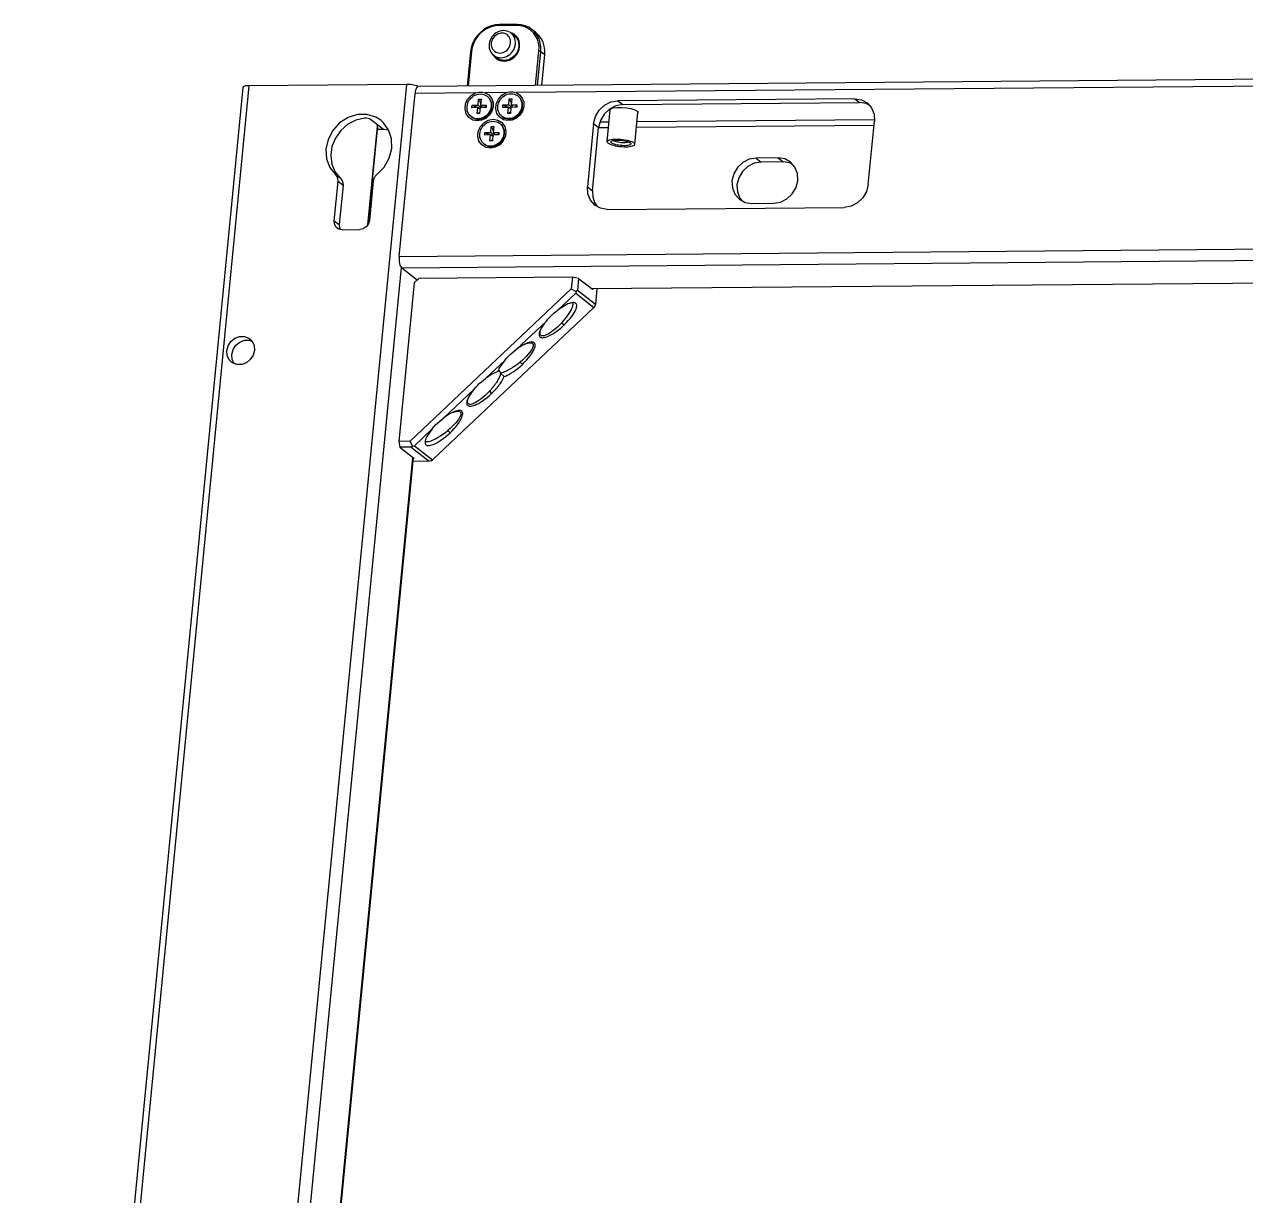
# Model space of a CAD drawing. Header units: millimetres. Extents: x -3132 to 28633, y 682 to 5849.
# Drawn here: x 11570.3 to 11777.7, y 2576.1 to 2775 of the extents above; entities that cross this region are included whole.
import ezdxf

# ---------------------------------------------------------------- set-up
doc = ezdxf.new("R2010")
doc.units = ezdxf.units.MM
doc.layers.add('02___PRT_ALL_AXES', color=7, linetype='Continuous')

msp = doc.modelspace()

# ---------------------------------------------------------------- linework, layer by layer
at = {"color": 7, "linetype": 'Continuous'}
for p, q in [((11650.994, 2774.951), (11650.887, 2774.787)), ((11653.868, 2774.812), (11650.887, 2774.787)), ((11653.975, 2774.977), (11650.994, 2774.951)), ((11653.16, 2773.467), (11652.903, 2773.547)), ((11652.979, 2773.49), (11653.509, 2773.073)), ((11653.975, 2774.977), (11653.868, 2774.812)), ((11657.166, 2773.609), (11656.491, 2774.139)), ((11653.509, 2773.073), (11653.659, 2772.942)), ((11654.143, 2772.569), (11653.882, 2772.94)), ((11646.075, 2770.3), (11645.513, 2764.502)), ((11646.214, 2770.368), (11645.645, 2764.504)), ((11646.075, 2770.3), (11646.214, 2770.368)), ((11649.913, 2769.801), (11650.172, 2769.431)), ((11650.02, 2769.711), (11650.545, 2769.298)), ((11650.172, 2769.431), (11650.504, 2769.128)), ((11650.631, 2769.234), (11650.545, 2769.298)), ((11657.122, 2764.601), (11657.691, 2770.465)), ((11657.436, 2764.603), (11657.999, 2770.401)), ((11657.999, 2770.401), (11657.691, 2770.465)), ((11657.999, 2770.401), (11658.674, 2769.871)), ((11658.163, 2764.609), (11658.674, 2769.871)), ((11947.814, 2767.061), (11637.2, 2764.432)), ((11930.115, 2765.757), (11653.801, 2763.419)), ((11607.376, 2764.284), (11570.299, 2382.131)), ((11608.407, 2764.571), (11571.33, 2382.418)), ((11598.158, 2382.645), (11635.235, 2764.798)), ((11635.235, 2764.798), (11608.407, 2764.571)), ((11633.965, 2735.592), (11636.651, 2763.274)), ((11636.959, 2764.538), (11636.454, 2764.678)), ((11636.691, 2763.565), (11636.651, 2763.274)), ((11646.925, 2763.361), (11636.651, 2763.274)), ((11636.751, 2763.828), (11636.691, 2763.565)), ((11637.173, 2764.428), (11636.959, 2764.538)), ((11652.142, 2763.405), (11648.585, 2763.375)), ((11648.585, 2763.375), (11649.2, 2763.002)), ((11653.801, 2763.419), (11654.416, 2763.046)), ((11654.106, 2762.835), (11654.219, 2762.747)), ((11646.318, 2760.835), (11646.36, 2761.266)), ((11647.301, 2760.844), (11646.318, 2760.835)), ((11646.36, 2761.266), (11647.343, 2761.274)), ((11647.203, 2759.829), (11647.301, 2760.844)), ((11647.343, 2761.274), (11647.442, 2762.289)), ((11647.343, 2761.274), (11647.457, 2761.178)), ((11647.442, 2762.289), (11647.859, 2762.293)), ((11647.457, 2761.178), (11647.56, 2761.09)), ((11647.56, 2761.09), (11647.648, 2761.015)), ((11647.719, 2760.847), (11647.62, 2759.832)), ((11647.648, 2761.015), (11647.717, 2760.955)), ((11647.717, 2760.955), (11647.772, 2760.906)), ((11648.703, 2760.856), (11647.719, 2760.847)), ((11647.859, 2762.293), (11647.761, 2761.278)), ((11647.761, 2761.278), (11648.744, 2761.286)), ((11648.744, 2761.286), (11648.703, 2760.856)), ((11648.89, 2762.791), (11649.002, 2762.703)), ((11651.534, 2760.88), (11651.576, 2761.31)), ((11652.518, 2760.888), (11651.534, 2760.88)), ((11651.576, 2761.31), (11652.56, 2761.318)), ((11652.42, 2759.873), (11652.518, 2760.888)), ((11652.56, 2761.318), (11652.658, 2762.333)), ((11652.56, 2761.318), (11652.673, 2761.222)), ((11652.658, 2762.333), (11653.076, 2762.337)), ((11652.673, 2761.222), (11652.777, 2761.134)), ((11652.777, 2761.134), (11652.864, 2761.059)), ((11652.935, 2760.891), (11652.837, 2759.876)), ((11652.864, 2761.059), (11652.933, 2760.999)), ((11652.933, 2760.999), (11652.989, 2760.95)), ((11653.919, 2760.9), (11652.935, 2760.891)), ((11653.076, 2762.337), (11652.977, 2761.322)), ((11652.977, 2761.322), (11653.961, 2761.33)), ((11653.961, 2761.33), (11653.919, 2760.9)), ((11711.323, 2762.369), (11671.081, 2762.028)), ((11671.081, 2762.028), (11671.924, 2761.366)), ((11671.924, 2761.366), (11712.167, 2761.707)), ((11711.323, 2762.369), (11712.167, 2761.707)), ((11713.3, 2761.528), (11712.167, 2761.707)), ((11713.773, 2761.273), (11713.3, 2761.528)), ((11631.271, 2757.141), (11629.092, 2758.852)), ((11646.477, 2758.747), (11645.808, 2759.17)), ((11646.173, 2759.33), (11646.285, 2759.242)), ((11647.62, 2759.832), (11647.203, 2759.829)), ((11649.926, 2758.882), (11650.727, 2758.741)), ((11650.727, 2758.741), (11651.403, 2758.319)), ((11651.694, 2758.791), (11651.024, 2759.214)), ((11651.389, 2759.374), (11651.502, 2759.286)), ((11652.837, 2759.876), (11652.42, 2759.873)), ((11674.353, 2758.474), (11714.674, 2758.815)), ((11674.542, 2760.008), (11674.496, 2759.946)), ((11628.627, 2740.971), (11630.246, 2757.653)), ((11628.713, 2741.086), (11630.267, 2757.109)), ((11631.411, 2757.119), (11630.267, 2757.109)), ((11632.171, 2756.999), (11631.271, 2757.141)), ((11648.474, 2756.196), (11648.516, 2756.627)), ((11648.516, 2756.627), (11649.499, 2756.635)), ((11649.499, 2756.635), (11649.598, 2757.65)), ((11649.499, 2756.635), (11649.613, 2756.539)), ((11649.598, 2757.65), (11650.015, 2757.654)), ((11650.015, 2757.654), (11649.917, 2756.639)), ((11649.917, 2756.639), (11650.9, 2756.647)), ((11650.9, 2756.647), (11650.859, 2756.216)), ((11651.046, 2758.152), (11651.158, 2758.064)), ((11666.981, 2758.152), (11665.937, 2747.387)), ((11666.78, 2746.725), (11667.825, 2757.49)), ((11666.981, 2758.152), (11667.825, 2757.49)), ((11669.51, 2757.441), (11667.825, 2757.427)), ((11668.058, 2758.42), (11669.607, 2758.434)), ((11714.605, 2757.823), (11674.256, 2757.481)), ((11713.632, 2747.791), (11714.677, 2758.556)), ((11648.647, 2754.102), (11647.971, 2754.524)), ((11648.329, 2754.691), (11648.441, 2754.603)), ((11649.458, 2756.204), (11648.474, 2756.196)), ((11649.359, 2755.189), (11649.458, 2756.204)), ((11649.776, 2755.193), (11649.359, 2755.189)), ((11649.613, 2756.539), (11649.716, 2756.451)), ((11649.716, 2756.451), (11649.804, 2756.375)), ((11649.875, 2756.208), (11649.776, 2755.193)), ((11649.804, 2756.375), (11649.873, 2756.315)), ((11649.873, 2756.315), (11649.928, 2756.267)), ((11650.859, 2756.216), (11649.875, 2756.208)), ((11670.438, 2755.232), (11670.393, 2755.278)), ((11673.233, 2754.871), (11673.291, 2754.817)), ((11649.448, 2753.961), (11648.647, 2754.102)), ((11698.307, 2752.307), (11694.581, 2752.275)), ((11694.581, 2752.275), (11695.424, 2751.613)), ((11699.15, 2751.645), (11695.424, 2751.613)), ((11698.307, 2752.307), (11699.15, 2751.645)), ((11700.284, 2751.466), (11699.15, 2751.645)), ((11700.756, 2751.212), (11700.284, 2751.466)), ((11622.936, 2741.645), (11623.58, 2748.285)), ((11623.991, 2748.81), (11623.147, 2749.472)), ((11624.424, 2747.622), (11623.58, 2748.285)), ((11629.542, 2748.335), (11628.898, 2741.696)), ((11624.424, 2747.622), (11623.78, 2740.983)), ((11666.004, 2746.201), (11665.937, 2747.387)), ((11665.937, 2747.387), (11666.78, 2746.725)), ((11691.817, 2745.483), (11692.229, 2745.02)), ((11693.835, 2744.586), (11697.561, 2744.618)), ((11669.29, 2743.574), (11709.533, 2743.915)), ((11622.936, 2741.645), (11623.78, 2740.983)), ((11624.278, 2740.12), (11627.258, 2740.145)), ((11633.965, 2735.592), (11944.58, 2738.221)), ((11944.949, 2736.242), (11634.378, 2733.613)), ((11634.311, 2733.686), (11603.2, 2413.026)), ((11636.991, 2731.562), (11634.378, 2733.613)), ((11636.479, 2731.078), (11637.298, 2731.853)), ((11663.382, 2732.074), (11637.298, 2731.853)), ((11663.382, 2732.074), (11663.189, 2730.085)), ((11664.408, 2731.859), (11663.382, 2732.074)), ((11664.408, 2731.859), (11664.215, 2729.871)), ((11664.408, 2731.859), (11666.77, 2730.005)), ((11666.629, 2730.116), (11919.829, 2732.259)), ((11919.83, 2732.227), (11666.669, 2730.084)), ((11636.479, 2731.078), (11633.867, 2704.166)), ((11663.189, 2730.085), (11635.795, 2704.182)), ((11663.189, 2730.085), (11664.038, 2729.631)), ((11664.038, 2729.631), (11663.944, 2729.325)), ((11664.038, 2729.631), (11664.215, 2729.871)), ((11664.215, 2729.871), (11667.28, 2727.465)), ((11666.77, 2730.005), (11666.811, 2729.99)), ((11667.535, 2730.091), (11667.28, 2727.465)), ((11663.944, 2729.325), (11660.916, 2726.462)), ((11663.944, 2729.325), (11667.009, 2726.92)), ((11639.615, 2701.016), (11667.009, 2726.92)), ((11667.186, 2727.16), (11667.009, 2726.92)), ((11667.28, 2727.465), (11667.186, 2727.16)), ((11658.948, 2724.602), (11653.843, 2719.774)), ((11658.071, 2723.308), (11658.199, 2723.577)), ((11658.199, 2723.577), (11658.236, 2723.645)), ((11661.579, 2724.323), (11661.957, 2723.943)), ((11655.162, 2720.627), (11655.302, 2720.689)), ((11605.466, 2717.633), (11605.074, 2718.042)), ((11605.58, 2718.105), (11605.519, 2718.932)), ((11605.904, 2717.409), (11605.58, 2718.105)), ((11651.875, 2717.913), (11648.619, 2714.834)), ((11654.506, 2717.635), (11654.884, 2717.255)), ((11651.76, 2715.186), (11651.184, 2715.776)), ((11649.625, 2713.078), (11649.561, 2713.004)), ((11646.651, 2712.973), (11641.546, 2708.146)), ((11645.774, 2711.68), (11645.901, 2711.948)), ((11645.901, 2711.948), (11645.938, 2712.017)), ((11649.303, 2712.718), (11649.281, 2712.694)), ((11649.281, 2712.694), (11649.659, 2712.314)), ((11649.358, 2712.777), (11649.303, 2712.718)), ((11649.412, 2712.837), (11649.358, 2712.777)), ((11649.455, 2712.884), (11649.412, 2712.837)), ((11649.505, 2712.94), (11649.455, 2712.884)), ((11649.561, 2713.004), (11649.505, 2712.94)), ((11649.659, 2712.314), (11649.694, 2712.347)), ((11649.694, 2712.347), (11649.737, 2712.388)), ((11649.737, 2712.388), (11649.786, 2712.436)), ((11649.786, 2712.436), (11649.831, 2712.48)), ((11649.831, 2712.48), (11649.888, 2712.536)), ((11649.888, 2712.536), (11649.934, 2712.582)), ((11649.934, 2712.582), (11649.988, 2712.637)), ((11649.988, 2712.637), (11650.048, 2712.698)), ((11650.048, 2712.698), (11650.115, 2712.767)), ((11650.115, 2712.767), (11650.192, 2712.849)), ((11642.864, 2708.999), (11643.004, 2709.061)), ((11639.578, 2706.285), (11636.55, 2703.422)), ((11642.209, 2706.006), (11642.586, 2705.626)), ((11635.795, 2704.182), (11633.867, 2704.166)), ((11633.867, 2704.166), (11634.074, 2703.176)), ((11636.001, 2703.192), (11634.074, 2703.176)), ((11634.074, 2703.176), (11636.436, 2701.322)), ((11636.234, 2703.339), (11635.795, 2704.182)), ((11636.001, 2703.192), (11636.234, 2703.339)), ((11636.001, 2703.192), (11639.066, 2700.786)), ((11636.234, 2703.339), (11636.55, 2703.422)), ((11636.55, 2703.422), (11639.615, 2701.016)), ((11610.857, 2439.238), (11636.295, 2701.432)), ((11636.35, 2701.389), (11610.915, 2439.232)), ((11639.066, 2700.786), (11636.289, 2700.763)), ((11639.381, 2700.869), (11639.066, 2700.786)), ((11639.381, 2700.869), (11639.615, 2701.016))]:
    msp.add_line(p, q, dxfattribs=at)
for points in [[(11650.994, 2774.951), (11650.289, 2774.889), (11649.591, 2774.714), (11648.915, 2774.431), (11648.28, 2774.048), (11647.701, 2773.573), (11647.192, 2773.019), (11646.766, 2772.399), (11646.432, 2771.727), (11646.2, 2771.022), (11646.075, 2770.3)], [(11650.887, 2774.787), (11650.218, 2774.727), (11649.554, 2774.561), (11648.913, 2774.293), (11648.309, 2773.929), (11647.759, 2773.478), (11647.276, 2772.951), (11646.87, 2772.362), (11646.554, 2771.724), (11646.333, 2771.054), (11646.214, 2770.368)], [(11652.947, 2773.515), (11652.862, 2773.578), (11652.597, 2773.733), (11652.31, 2773.846), (11652.005, 2773.913), (11651.689, 2773.934), (11651.368, 2773.908), (11651.05, 2773.835), (11650.74, 2773.717), (11650.445, 2773.557), (11650.17, 2773.358), (11649.922, 2773.123), (11649.705, 2772.858), (11649.524, 2772.568), (11649.383, 2772.259), (11649.284, 2771.937), (11649.229, 2771.608)], [(11652.88, 2771.817), (11652.885, 2772.081), (11652.85, 2772.339), (11652.775, 2772.584), (11652.664, 2772.808), (11652.515, 2773.01), (11652.335, 2773.182), (11652.128, 2773.319), (11651.899, 2773.418), (11651.654, 2773.477), (11651.4, 2773.495), (11651.142, 2773.472), (11650.887, 2773.407), (11650.64, 2773.304), (11650.408, 2773.163), (11650.196, 2772.989), (11650.009, 2772.786), (11649.854, 2772.56), (11649.732, 2772.315), (11649.647, 2772.056), (11649.6, 2771.79)], [(11653.701, 2771.646), (11653.71, 2771.974), (11653.673, 2772.295), (11653.592, 2772.602), (11653.467, 2772.89), (11653.301, 2773.152), (11653.098, 2773.383), (11652.947, 2773.515)], [(11653.583, 2773.168), (11653.494, 2773.234), (11653.217, 2773.397), (11652.979, 2773.49)], [(11653.882, 2772.94), (11653.551, 2773.243), (11653.16, 2773.467)], [(11657.691, 2770.465), (11657.705, 2771.15), (11657.615, 2771.818), (11657.421, 2772.451), (11657.13, 2773.034), (11656.748, 2773.554), (11656.284, 2773.996), (11655.751, 2774.351), (11655.16, 2774.609), (11654.528, 2774.764), (11653.868, 2774.812)], [(11656.491, 2774.139), (11655.956, 2774.491), (11655.335, 2774.762), (11654.669, 2774.926), (11653.975, 2774.977)], [(11657.999, 2770.401), (11658.014, 2771.122), (11657.918, 2771.825), (11657.715, 2772.491), (11657.408, 2773.105), (11657.006, 2773.652), (11656.491, 2774.139)], [(11658.674, 2769.871), (11658.689, 2770.592), (11658.593, 2771.295), (11658.39, 2771.961), (11658.083, 2772.576), (11657.681, 2773.122), (11657.166, 2773.609)], [(11649.229, 2771.608), (11649.22, 2771.28), (11649.257, 2770.959), (11649.338, 2770.652), (11649.463, 2770.364), (11649.629, 2770.102), (11649.832, 2769.871), (11649.983, 2769.739)], [(11649.6, 2771.79), (11649.595, 2771.526), (11649.63, 2771.268), (11649.705, 2771.024), (11649.816, 2770.799), (11649.965, 2770.597), (11650.145, 2770.426), (11650.352, 2770.288), (11650.581, 2770.189), (11650.826, 2770.13), (11651.08, 2770.112), (11651.338, 2770.136), (11651.593, 2770.2), (11651.84, 2770.304), (11652.072, 2770.444), (11652.284, 2770.618), (11652.471, 2770.821), (11652.626, 2771.047), (11652.748, 2771.292), (11652.833, 2771.551), (11652.88, 2771.817)], [(11649.983, 2769.739), (11650.068, 2769.676), (11650.333, 2769.521), (11650.62, 2769.408), (11650.925, 2769.341), (11651.241, 2769.32), (11651.562, 2769.346), (11651.88, 2769.419), (11652.19, 2769.537), (11652.485, 2769.697), (11652.76, 2769.896), (11653.008, 2770.131), (11653.225, 2770.396), (11653.406, 2770.686), (11653.547, 2770.995), (11653.646, 2771.317), (11653.701, 2771.646)], [(11650.471, 2769.203), (11650.56, 2769.137), (11650.838, 2768.974), (11651.14, 2768.856), (11651.46, 2768.785), (11651.792, 2768.763), (11652.128, 2768.791), (11652.463, 2768.867), (11652.788, 2768.99), (11653.097, 2769.158), (11653.385, 2769.367), (11653.646, 2769.613), (11653.874, 2769.891), (11654.064, 2770.195), (11654.213, 2770.52), (11654.317, 2770.86), (11654.375, 2771.205)], [(11654.263, 2771.204), (11654.208, 2770.876), (11654.109, 2770.553), (11653.968, 2770.244), (11653.787, 2769.955), (11653.57, 2769.689), (11653.322, 2769.455), (11653.048, 2769.255), (11652.753, 2769.095), (11652.443, 2768.978), (11652.125, 2768.905), (11651.804, 2768.879), (11651.488, 2768.9), (11651.183, 2768.967), (11650.896, 2769.079), (11650.631, 2769.234)], [(11651.789, 2768.725), (11652.258, 2768.776), (11652.719, 2768.92), (11653.154, 2769.151), (11653.545, 2769.46), (11653.878, 2769.835), (11654.139, 2770.263), (11654.32, 2770.725), (11654.412, 2771.206), (11654.413, 2771.685), (11654.322, 2772.146), (11654.143, 2772.569)], [(11654.375, 2771.205), (11654.384, 2771.55), (11654.346, 2771.888), (11654.26, 2772.21), (11654.129, 2772.511), (11653.955, 2772.787), (11653.742, 2773.029), (11653.583, 2773.168)], [(11653.659, 2772.942), (11653.862, 2772.712), (11654.028, 2772.451), (11654.153, 2772.164), (11654.235, 2771.855), (11654.272, 2771.533), (11654.263, 2771.204)], [(11649.996, 2769.748), (11650.099, 2769.584), (11650.312, 2769.342), (11650.471, 2769.203)], [(11650.504, 2769.128), (11650.894, 2768.905), (11651.328, 2768.768), (11651.789, 2768.725)], [(11608.407, 2764.571), (11607.878, 2764.533), (11607.517, 2764.433), (11607.376, 2764.284)], [(11636.454, 2764.678), (11635.849, 2764.769), (11635.235, 2764.798)], [(11637.2, 2764.432), (11637.136, 2764.422), (11637.025, 2764.356), (11636.921, 2764.232), (11636.828, 2764.054), (11636.751, 2763.828)], [(11645.223, 2761.466), (11645.581, 2762.268), (11646.172, 2762.925), (11646.925, 2763.361)], [(11645.482, 2761.043), (11645.532, 2761.345), (11645.623, 2761.64), (11645.752, 2761.924), (11645.918, 2762.189), (11646.116, 2762.432), (11646.344, 2762.647), (11646.595, 2762.83), (11646.866, 2762.977), (11647.15, 2763.085), (11647.442, 2763.151), (11647.736, 2763.175), (11648.025, 2763.156), (11648.305, 2763.095), (11648.568, 2762.992), (11648.811, 2762.85), (11648.89, 2762.791)], [(11646.925, 2763.361), (11647.476, 2763.493), (11648.063, 2763.498), (11648.585, 2763.375)], [(11649.2, 2763.002), (11649.65, 2762.439), (11649.892, 2761.742), (11649.904, 2760.978)], [(11650.44, 2761.51), (11650.798, 2762.312), (11651.389, 2762.97), (11652.142, 2763.405)], [(11650.698, 2761.088), (11650.748, 2761.389), (11650.839, 2761.684), (11650.969, 2761.968), (11651.134, 2762.233), (11651.333, 2762.476), (11651.561, 2762.692), (11651.812, 2762.874), (11652.082, 2763.021), (11652.366, 2763.129), (11652.658, 2763.195), (11652.952, 2763.219), (11653.242, 2763.2), (11653.522, 2763.139), (11653.785, 2763.036), (11654.027, 2762.894), (11654.106, 2762.835)], [(11652.142, 2763.405), (11652.692, 2763.537), (11653.28, 2763.542), (11653.801, 2763.419)], [(11654.106, 2762.835), (11654.244, 2762.715), (11654.43, 2762.504), (11654.582, 2762.265), (11654.696, 2762.002), (11654.772, 2761.719), (11654.805, 2761.424), (11654.797, 2761.122)], [(11654.416, 2763.046), (11654.866, 2762.483), (11655.109, 2761.786), (11655.12, 2761.023)], [(11645.808, 2759.17), (11645.344, 2759.819), (11645.141, 2760.616), (11645.223, 2761.466)], [(11646.172, 2759.33), (11646.035, 2759.45), (11645.849, 2759.661), (11645.697, 2759.901), (11645.582, 2760.164), (11645.507, 2760.447), (11645.473, 2760.742), (11645.482, 2761.043)], [(11646.285, 2759.242), (11646.363, 2759.184), (11646.606, 2759.042), (11646.869, 2758.939), (11647.149, 2758.877), (11647.438, 2758.858), (11647.732, 2758.882), (11648.024, 2758.948), (11648.308, 2759.056), (11648.579, 2759.203), (11648.831, 2759.386), (11649.058, 2759.601), (11649.257, 2759.844), (11649.422, 2760.11), (11649.552, 2760.393), (11649.643, 2760.689), (11649.693, 2760.99)], [(11646.36, 2761.266), (11646.473, 2761.216), (11646.585, 2761.168), (11646.695, 2761.121), (11646.803, 2761.077), (11646.909, 2761.034), (11647.013, 2760.993), (11647.116, 2760.954), (11647.218, 2760.917), (11647.32, 2760.881), (11647.419, 2760.848), (11647.513, 2760.818), (11647.6, 2760.791), (11647.679, 2760.769), (11647.71, 2760.761)], [(11649.58, 2761.078), (11649.53, 2760.777), (11649.439, 2760.481), (11649.31, 2760.198), (11649.144, 2759.932), (11648.946, 2759.689), (11648.718, 2759.474), (11648.467, 2759.291), (11648.196, 2759.145), (11647.912, 2759.037), (11647.62, 2758.97), (11647.326, 2758.946), (11647.037, 2758.965), (11646.757, 2759.027), (11646.494, 2759.13)], [(11647.301, 2760.844), (11647.362, 2760.818), (11647.419, 2760.793), (11647.475, 2760.771), (11647.527, 2760.751), (11647.576, 2760.734), (11647.619, 2760.719), (11647.657, 2760.707), (11647.692, 2760.697), (11647.704, 2760.694)], [(11647.442, 2762.289), (11647.496, 2762.183), (11647.548, 2762.078), (11647.598, 2761.975), (11647.645, 2761.873), (11647.689, 2761.772), (11647.731, 2761.672), (11647.771, 2761.574), (11647.786, 2761.535)], [(11647.761, 2761.278), (11647.796, 2761.229), (11647.83, 2761.181), (11647.86, 2761.136), (11647.888, 2761.093), (11647.913, 2761.053), (11647.934, 2761.017), (11647.952, 2760.985), (11647.966, 2760.957), (11647.979, 2760.931), (11647.989, 2760.908), (11647.998, 2760.886), (11648.005, 2760.867), (11648.01, 2760.85)], [(11647.772, 2760.906), (11647.817, 2760.866), (11647.837, 2760.848)], [(11647.953, 2760.982), (11647.96, 2760.948), (11647.973, 2760.88), (11647.977, 2760.849)], [(11648.744, 2761.286), (11648.727, 2761.235), (11648.707, 2761.185), (11648.684, 2761.138), (11648.658, 2761.092), (11648.629, 2761.048), (11648.596, 2761.007), (11648.559, 2760.966), (11648.519, 2760.928), (11648.473, 2760.891), (11648.424, 2760.856), (11648.419, 2760.853)], [(11649.904, 2760.978), (11649.684, 2760.223), (11649.253, 2759.55), (11648.654, 2759.024)], [(11648.89, 2762.791), (11649.027, 2762.671), (11649.213, 2762.46), (11649.365, 2762.22), (11649.48, 2761.957), (11649.555, 2761.675), (11649.589, 2761.38), (11649.58, 2761.078)], [(11649.693, 2760.99), (11649.701, 2761.291), (11649.668, 2761.585), (11649.593, 2761.867), (11649.478, 2762.13), (11649.327, 2762.37), (11649.141, 2762.582), (11649.002, 2762.703)], [(11651.024, 2759.214), (11650.56, 2759.863), (11650.358, 2760.66), (11650.44, 2761.51)], [(11651.389, 2759.374), (11651.252, 2759.494), (11651.066, 2759.706), (11650.914, 2759.945), (11650.799, 2760.208), (11650.724, 2760.491), (11650.69, 2760.786), (11650.698, 2761.088)], [(11651.502, 2759.286), (11651.58, 2759.228), (11651.822, 2759.086), (11652.086, 2758.983), (11652.365, 2758.921), (11652.655, 2758.902), (11652.949, 2758.926), (11653.241, 2758.993), (11653.525, 2759.1), (11653.796, 2759.247), (11654.047, 2759.43), (11654.275, 2759.645), (11654.473, 2759.888), (11654.639, 2760.154), (11654.769, 2760.438), (11654.859, 2760.733), (11654.91, 2761.034)], [(11651.576, 2761.31), (11651.69, 2761.26), (11651.802, 2761.212), (11651.912, 2761.165), (11652.02, 2761.121), (11652.126, 2761.078), (11652.23, 2761.037), (11652.333, 2760.998), (11652.434, 2760.961), (11652.536, 2760.925), (11652.636, 2760.892), (11652.73, 2760.862), (11652.816, 2760.836), (11652.895, 2760.813), (11652.927, 2760.805)], [(11654.797, 2761.122), (11654.747, 2760.821), (11654.656, 2760.525), (11654.526, 2760.242), (11654.361, 2759.976), (11654.162, 2759.733), (11653.935, 2759.518), (11653.683, 2759.336), (11653.413, 2759.189), (11653.129, 2759.081), (11652.837, 2759.014), (11652.543, 2758.99), (11652.253, 2759.009), (11651.974, 2759.071), (11651.71, 2759.174)], [(11652.518, 2760.888), (11652.578, 2760.862), (11652.636, 2760.838), (11652.691, 2760.815), (11652.744, 2760.795), (11652.792, 2760.778), (11652.836, 2760.763), (11652.874, 2760.751), (11652.908, 2760.741), (11652.921, 2760.738)], [(11652.658, 2762.333), (11652.713, 2762.227), (11652.765, 2762.122), (11652.814, 2762.019), (11652.861, 2761.917), (11652.906, 2761.816), (11652.948, 2761.716), (11652.988, 2761.618), (11653.002, 2761.579)], [(11652.977, 2761.322), (11653.013, 2761.273), (11653.046, 2761.225), (11653.077, 2761.18), (11653.105, 2761.137), (11653.13, 2761.097), (11653.151, 2761.061), (11653.168, 2761.029), (11653.183, 2761.001), (11653.195, 2760.975), (11653.206, 2760.952), (11653.214, 2760.931), (11653.221, 2760.911), (11653.227, 2760.894)], [(11652.989, 2760.95), (11653.034, 2760.91), (11653.053, 2760.892)], [(11653.17, 2761.026), (11653.177, 2760.992), (11653.189, 2760.924), (11653.194, 2760.894)], [(11653.961, 2761.33), (11653.944, 2761.279), (11653.924, 2761.23), (11653.901, 2761.182), (11653.875, 2761.136), (11653.845, 2761.093), (11653.812, 2761.051), (11653.776, 2761.011), (11653.735, 2760.972), (11653.69, 2760.935), (11653.64, 2760.9), (11653.635, 2760.897)], [(11655.12, 2761.023), (11654.9, 2760.267), (11654.47, 2759.594), (11653.871, 2759.068)], [(11654.91, 2761.034), (11654.918, 2761.335), (11654.884, 2761.629), (11654.81, 2761.911), (11654.695, 2762.174), (11654.543, 2762.414), (11654.357, 2762.626), (11654.219, 2762.747)], [(11666.981, 2758.152), (11667.279, 2759.342), (11667.912, 2760.418), (11668.819, 2761.276), (11669.911, 2761.83), (11671.081, 2762.028)], [(11671.924, 2761.366), (11670.754, 2761.168), (11669.663, 2760.613), (11668.756, 2759.756), (11668.123, 2758.68), (11667.825, 2757.49)], [(11669.764, 2760.472), (11669.898, 2760.651), (11670.305, 2760.804), (11670.934, 2760.889), (11671.71, 2760.895), (11672.54, 2760.823), (11673.323, 2760.68), (11673.965, 2760.484), (11674.389, 2760.259)], [(11711.323, 2762.369), (11712.457, 2762.191), (11713.42, 2761.671)], [(11713.42, 2761.671), (11714.184, 2760.81), (11714.609, 2759.742), (11714.677, 2758.556)], [(11628.471, 2759.687), (11626.858, 2759.673), (11625.266, 2759.185), (11623.829, 2758.263), (11622.664, 2756.984), (11621.87, 2755.455), (11621.511, 2753.803), (11621.618, 2752.166), (11622.182, 2750.678), (11623.147, 2749.472)], [(11628.065, 2759.056), (11626.593, 2758.723), (11625.216, 2758.014), (11624.03, 2756.979), (11623.116, 2755.689), (11622.539, 2754.234), (11622.337, 2752.715), (11622.526, 2751.237), (11623.092, 2749.903), (11623.991, 2748.81)], [(11629.092, 2758.852), (11628.929, 2758.938), (11628.677, 2759.013), (11628.372, 2759.058), (11628.065, 2759.056)], [(11630.815, 2758.694), (11629.97, 2759.225), (11628.471, 2759.687)], [(11630.207, 2749.532), (11631.408, 2750.757), (11632.262, 2752.256), (11632.687, 2753.898), (11632.649, 2755.547), (11632.15, 2757.065), (11631.232, 2758.326), (11630.815, 2758.694)], [(11646.494, 2759.13), (11646.251, 2759.272), (11646.172, 2759.33)], [(11648.654, 2759.024), (11647.945, 2758.697), (11647.195, 2758.601), (11646.477, 2758.747)], [(11647.203, 2759.829), (11647.271, 2759.857), (11647.336, 2759.889), (11647.399, 2759.922), (11647.459, 2759.959), (11647.517, 2759.998), (11647.573, 2760.039), (11647.626, 2760.084), (11647.647, 2760.103)], [(11647.38, 2756.829), (11647.741, 2757.634), (11648.337, 2758.294), (11649.096, 2758.727), (11649.926, 2758.882)], [(11651.71, 2759.174), (11651.468, 2759.316), (11651.389, 2759.374)], [(11653.871, 2759.068), (11653.162, 2758.741), (11652.412, 2758.646), (11651.694, 2758.791)], [(11652.42, 2759.873), (11652.487, 2759.902), (11652.552, 2759.933), (11652.615, 2759.966), (11652.676, 2760.003), (11652.734, 2760.042), (11652.79, 2760.084), (11652.843, 2760.128), (11652.863, 2760.147)], [(11669.797, 2760.399), (11669.764, 2760.449), (11669.764, 2760.472)], [(11674.389, 2760.259), (11674.542, 2760.031), (11674.542, 2760.008)], [(11630.061, 2758.099), (11630.163, 2757.956), (11630.238, 2757.718), (11630.274, 2757.421), (11630.267, 2757.109)], [(11647.971, 2754.524), (11647.502, 2755.174), (11647.297, 2755.974), (11647.38, 2756.829)], [(11647.638, 2756.404), (11647.688, 2756.705), (11647.779, 2757.001), (11647.908, 2757.285), (11648.074, 2757.55), (11648.273, 2757.793), (11648.5, 2758.008), (11648.751, 2758.191), (11649.022, 2758.337), (11649.306, 2758.445), (11649.598, 2758.512), (11649.892, 2758.536), (11650.182, 2758.517), (11650.461, 2758.455), (11650.725, 2758.352), (11650.967, 2758.21), (11651.046, 2758.152)], [(11648.516, 2756.627), (11648.63, 2756.577), (11648.741, 2756.528), (11648.851, 2756.482), (11648.959, 2756.437), (11649.065, 2756.395), (11649.169, 2756.354), (11649.272, 2756.315), (11649.374, 2756.278), (11649.476, 2756.242), (11649.575, 2756.208), (11649.669, 2756.178), (11649.756, 2756.152), (11649.835, 2756.13), (11649.866, 2756.121)], [(11649.598, 2757.65), (11649.652, 2757.544), (11649.704, 2757.439), (11649.754, 2757.335), (11649.801, 2757.233), (11649.845, 2757.133), (11649.887, 2757.033), (11649.927, 2756.934), (11649.942, 2756.896)], [(11649.917, 2756.639), (11649.953, 2756.589), (11649.986, 2756.542), (11650.016, 2756.497), (11650.044, 2756.454), (11650.069, 2756.414), (11650.09, 2756.378), (11650.108, 2756.346), (11650.122, 2756.317), (11650.135, 2756.292), (11650.145, 2756.268), (11650.154, 2756.247), (11650.161, 2756.228), (11650.166, 2756.21)], [(11650.9, 2756.647), (11650.883, 2756.596), (11650.863, 2756.546), (11650.84, 2756.499), (11650.814, 2756.453), (11650.785, 2756.409), (11650.752, 2756.367), (11650.715, 2756.327), (11650.675, 2756.289), (11650.629, 2756.252), (11650.58, 2756.217), (11650.575, 2756.214)], [(11651.046, 2758.152), (11651.183, 2758.032), (11651.369, 2757.821), (11651.521, 2757.581), (11651.636, 2757.318), (11651.711, 2757.036), (11651.745, 2756.74), (11651.737, 2756.439)], [(11651.849, 2756.351), (11651.857, 2756.651), (11651.824, 2756.946), (11651.749, 2757.227), (11651.635, 2757.491), (11651.483, 2757.731), (11651.297, 2757.943), (11651.158, 2758.064)], [(11651.403, 2758.319), (11651.872, 2757.669), (11652.077, 2756.869), (11651.994, 2756.014)], [(11648.329, 2754.691), (11648.191, 2754.811), (11648.005, 2755.022), (11647.853, 2755.262), (11647.739, 2755.525), (11647.663, 2755.807), (11647.629, 2756.103), (11647.638, 2756.404)], [(11648.65, 2754.491), (11648.407, 2754.633), (11648.329, 2754.691)], [(11648.441, 2754.603), (11648.519, 2754.545), (11648.762, 2754.403), (11649.025, 2754.299), (11649.305, 2754.238), (11649.594, 2754.219), (11649.888, 2754.243), (11650.18, 2754.309), (11650.464, 2754.417), (11650.735, 2754.564), (11650.987, 2754.747), (11651.214, 2754.962), (11651.413, 2755.205), (11651.579, 2755.471), (11651.708, 2755.754), (11651.799, 2756.049), (11651.849, 2756.351)], [(11651.737, 2756.439), (11651.686, 2756.138), (11651.596, 2755.842), (11651.466, 2755.558), (11651.3, 2755.293), (11651.102, 2755.05), (11650.874, 2754.835), (11650.623, 2754.652), (11650.352, 2754.506), (11650.068, 2754.398), (11649.776, 2754.331), (11649.482, 2754.307), (11649.193, 2754.326), (11648.913, 2754.388), (11648.65, 2754.491)], [(11649.359, 2755.189), (11649.427, 2755.218), (11649.492, 2755.249), (11649.555, 2755.283), (11649.615, 2755.319), (11649.673, 2755.358), (11649.729, 2755.4), (11649.783, 2755.445), (11649.803, 2755.464)], [(11651.037, 2754.549), (11650.278, 2754.116), (11649.448, 2753.961)], [(11649.458, 2756.204), (11649.518, 2756.178), (11649.576, 2756.154), (11649.631, 2756.132), (11649.683, 2756.112), (11649.732, 2756.095), (11649.775, 2756.08), (11649.813, 2756.068), (11649.848, 2756.058), (11649.86, 2756.055)], [(11649.928, 2756.267), (11649.973, 2756.226), (11649.993, 2756.209)], [(11650.109, 2756.343), (11650.116, 2756.309), (11650.129, 2756.241), (11650.133, 2756.21)], [(11651.994, 2756.014), (11651.633, 2755.209), (11651.037, 2754.549)], [(11670.028, 2754.844), (11669.951, 2754.922), (11669.919, 2754.999), (11669.934, 2755.071), (11669.993, 2755.137)], [(11669.993, 2755.137), (11670.101, 2755.197), (11670.248, 2755.247), (11670.434, 2755.287), (11670.651, 2755.314), (11670.896, 2755.329), (11671.161, 2755.332), (11671.438, 2755.321), (11671.721, 2755.298), (11672.001, 2755.262), (11672.271, 2755.216), (11672.524, 2755.16), (11672.752, 2755.095), (11672.95, 2755.024), (11673.112, 2754.949), (11673.233, 2754.871)], [(11673.291, 2754.817), (11673.311, 2754.793), (11673.342, 2754.716), (11673.328, 2754.644), (11673.266, 2754.577), (11673.161, 2754.518), (11673.013, 2754.468), (11672.828, 2754.428), (11672.61, 2754.401), (11672.365, 2754.386), (11672.101, 2754.383), (11671.823, 2754.394), (11671.541, 2754.417), (11671.26, 2754.453), (11670.99, 2754.499), (11670.738, 2754.555), (11670.509, 2754.62), (11670.312, 2754.691), (11670.15, 2754.766), (11670.028, 2754.844)], [(11672.926, 2755.033), (11672.908, 2755.016), (11672.814, 2754.97), (11672.685, 2754.932), (11672.525, 2754.903), (11672.338, 2754.885), (11672.132, 2754.878), (11671.911, 2754.882), (11671.683, 2754.896), (11671.455, 2754.921), (11671.233, 2754.956), (11671.024, 2755), (11670.835, 2755.051), (11670.671, 2755.108), (11670.538, 2755.169), (11670.438, 2755.232)], [(11694.581, 2752.275), (11693.411, 2752.078), (11692.319, 2751.523), (11691.412, 2750.665), (11690.779, 2749.589), (11690.481, 2748.399), (11690.549, 2747.213), (11690.974, 2746.146), (11691.738, 2745.284)], [(11695.424, 2751.613), (11694.254, 2751.415), (11693.163, 2750.861), (11692.256, 2750.003), (11691.623, 2748.927), (11691.325, 2747.737), (11691.392, 2746.551), (11691.817, 2745.483)], [(11697.561, 2744.618), (11698.731, 2744.816), (11699.822, 2745.371), (11700.729, 2746.228), (11701.362, 2747.304), (11701.66, 2748.494), (11701.593, 2749.68), (11701.168, 2750.748), (11700.403, 2751.609)], [(11700.403, 2751.609), (11699.44, 2752.129), (11698.307, 2752.307)], [(11623.58, 2748.285), (11623.559, 2748.732), (11623.41, 2749.14), (11623.147, 2749.472)], [(11623.991, 2748.81), (11624.254, 2748.478), (11624.403, 2748.07), (11624.424, 2747.622)], [(11630.207, 2749.532), (11629.879, 2749.195), (11629.651, 2748.784), (11629.542, 2748.335)], [(11666.78, 2746.725), (11666.819, 2745.682), (11667.134, 2744.723), (11667.606, 2744.05)], [(11713.632, 2747.791), (11713.334, 2746.601), (11712.701, 2745.525), (11711.794, 2744.668), (11710.703, 2744.113), (11709.533, 2743.915)], [(11667.194, 2744.272), (11666.429, 2745.134), (11666.004, 2746.201)], [(11669.29, 2743.574), (11668.157, 2743.753), (11667.194, 2744.272)], [(11691.738, 2745.284), (11692.701, 2744.765), (11693.835, 2744.586)], [(11623.439, 2740.399), (11623.267, 2740.562), (11622.993, 2741.058), (11622.936, 2741.645)], [(11624.278, 2740.12), (11623.719, 2740.232), (11623.439, 2740.399)], [(11623.78, 2740.983), (11623.836, 2740.396), (11623.953, 2740.185)], [(11628.898, 2741.696), (11628.728, 2741.106), (11628.356, 2740.605), (11627.84, 2740.267), (11627.258, 2740.145)], [(11633.965, 2735.592), (11633.947, 2735.284), (11633.951, 2734.97), (11633.977, 2734.664), (11634.024, 2734.376), (11634.091, 2734.118), (11634.174, 2733.899), (11634.271, 2733.729), (11634.378, 2733.613)], [(11666.811, 2729.99), (11666.815, 2729.99), (11666.86, 2730.014), (11666.899, 2730.074), (11666.903, 2730.086)], [(11663.493, 2727.74), (11663.315, 2727.721), (11663.111, 2727.677), (11662.88, 2727.605), (11662.621, 2727.503), (11662.332, 2727.368), (11662.014, 2727.197), (11661.668, 2726.989), (11661.302, 2726.744), (11660.916, 2726.462)], [(11661.957, 2723.943), (11662.323, 2724.303), (11662.677, 2724.68), (11662.986, 2725.038), (11663.26, 2725.387), (11663.499, 2725.722), (11663.694, 2726.029), (11663.848, 2726.307), (11663.964, 2726.557), (11664.047, 2726.78), (11664.098, 2726.976), (11664.121, 2727.147), (11664.119, 2727.293), (11664.093, 2727.417), (11664.045, 2727.521), (11663.977, 2727.604), (11663.888, 2727.668), (11663.846, 2727.688)], [(11663.483, 2727.417), (11663.488, 2727.511), (11663.479, 2727.638), (11663.452, 2727.736)], [(11663.846, 2727.688), (11663.778, 2727.713), (11663.646, 2727.737), (11663.493, 2727.74)], [(11658.948, 2724.602), (11659.226, 2724.937), (11659.527, 2725.273), (11659.857, 2725.608)], [(11659.857, 2725.608), (11660.215, 2725.933), (11660.569, 2726.218), (11660.916, 2726.462)], [(11661.579, 2724.323), (11661.927, 2724.712), (11662.248, 2725.102), (11662.535, 2725.483), (11662.784, 2725.843), (11662.991, 2726.176), (11663.157, 2726.477), (11663.285, 2726.745), (11663.378, 2726.98), (11663.441, 2727.185), (11663.476, 2727.361), (11663.483, 2727.417)], [(11658.149, 2723.507), (11658.033, 2723.303), (11657.903, 2723.042), (11657.81, 2722.81), (11657.748, 2722.605), (11657.716, 2722.426), (11657.71, 2722.272), (11657.728, 2722.14), (11657.769, 2722.03), (11657.83, 2721.94), (11657.912, 2721.87), (11658.015, 2721.819), (11658.139, 2721.788), (11658.284, 2721.777), (11658.454, 2721.788), (11658.648, 2721.824), (11658.87, 2721.886), (11659.12, 2721.977), (11659.399, 2722.1), (11659.706, 2722.258), (11660.043, 2722.454), (11660.406, 2722.689), (11660.785, 2722.957), (11661.171, 2723.256), (11661.573, 2723.595), (11661.957, 2723.943)], [(11661.579, 2724.323), (11661.215, 2723.945), (11660.844, 2723.591), (11660.479, 2723.269), (11660.131, 2722.987), (11659.807, 2722.748), (11659.509, 2722.55), (11659.241, 2722.392), (11659.002, 2722.27), (11658.792, 2722.182), (11658.609, 2722.123), (11658.45, 2722.089), (11658.313, 2722.078), (11658.197, 2722.088), (11658.099, 2722.117), (11658.018, 2722.164), (11657.955, 2722.229), (11657.909, 2722.313), (11657.88, 2722.418), (11657.87, 2722.543), (11657.875, 2722.64)], [(11658.409, 2723.907), (11658.2, 2723.591), (11658.149, 2723.507)], [(11658.948, 2724.602), (11658.658, 2724.244), (11658.409, 2723.907)], [(11604.676, 2719.595), (11604.898, 2720.424), (11605.376, 2721.156), (11606.053, 2721.702), (11606.847, 2721.996), (11607.662, 2722.003), (11608.401, 2721.722), (11608.58, 2721.596)], [(11605.519, 2718.932), (11605.741, 2719.762), (11606.22, 2720.494), (11606.897, 2721.04), (11607.691, 2721.334), (11608.506, 2721.341), (11608.986, 2721.158)], [(11608.58, 2721.596), (11608.973, 2721.187), (11609.31, 2720.462), (11609.371, 2719.634)], [(11657.875, 2722.64), (11657.882, 2722.693), (11657.917, 2722.868), (11657.979, 2723.073), (11658.071, 2723.308)], [(11605.074, 2718.042), (11604.737, 2718.767), (11604.676, 2719.595)], [(11609.371, 2719.634), (11609.149, 2718.805), (11608.67, 2718.073), (11607.993, 2717.527), (11607.199, 2717.233), (11606.384, 2717.226), (11605.646, 2717.507), (11605.466, 2717.633)], [(11652.784, 2718.92), (11653.14, 2719.233), (11653.494, 2719.517), (11653.843, 2719.774)], [(11655.281, 2720.691), (11654.941, 2720.509), (11654.596, 2720.301), (11654.229, 2720.056), (11653.843, 2719.774)], [(11656.233, 2720.923), (11656.3, 2720.922), (11656.422, 2720.905), (11656.522, 2720.873), (11656.604, 2720.824), (11656.666, 2720.759), (11656.708, 2720.678), (11656.731, 2720.58), (11656.732, 2720.463), (11656.71, 2720.325), (11656.661, 2720.164), (11656.581, 2719.979), (11656.466, 2719.766), (11656.312, 2719.525), (11656.115, 2719.255), (11655.875, 2718.96), (11655.588, 2718.644), (11655.265, 2718.315), (11654.9, 2717.974), (11654.506, 2717.635)], [(11654.884, 2717.255), (11655.25, 2717.615), (11655.604, 2717.992), (11655.913, 2718.35), (11656.188, 2718.699), (11656.426, 2719.034), (11656.621, 2719.341), (11656.775, 2719.619), (11656.891, 2719.869), (11656.974, 2720.092), (11657.025, 2720.288), (11657.048, 2720.459), (11657.046, 2720.605), (11657.02, 2720.73), (11656.973, 2720.833), (11656.904, 2720.916), (11656.815, 2720.98), (11656.705, 2721.025), (11656.574, 2721.049), (11656.42, 2721.052), (11656.242, 2721.033), (11656.038, 2720.989), (11655.807, 2720.917), (11655.548, 2720.815), (11655.281, 2720.691)], [(11655.302, 2720.689), (11655.562, 2720.787), (11655.789, 2720.855), (11655.986, 2720.899), (11656.155, 2720.92), (11656.233, 2720.923)], [(11651.875, 2717.913), (11651.605, 2717.582), (11651.369, 2717.266), (11651.169, 2716.969), (11651.004, 2716.695), (11650.873, 2716.445), (11650.773, 2716.219), (11650.702, 2716.016)], [(11654.506, 2717.635), (11654.087, 2717.3), (11653.661, 2716.989), (11653.248, 2716.71), (11652.855, 2716.468), (11652.49, 2716.265), (11652.16, 2716.101), (11651.865, 2715.974), (11651.605, 2715.88), (11651.379, 2715.815), (11651.184, 2715.776)], [(11651.76, 2715.186), (11652.01, 2715.274), (11652.29, 2715.395), (11652.599, 2715.552), (11652.939, 2715.747), (11653.307, 2715.983), (11653.691, 2716.253), (11654.084, 2716.557), (11654.493, 2716.9), (11654.884, 2717.255)], [(11651.875, 2717.913), (11652.14, 2718.248), (11652.442, 2718.584), (11652.784, 2718.92)], [(11650.702, 2716.016), (11650.475, 2715.937), (11650.223, 2715.83), (11649.946, 2715.695), (11649.645, 2715.528), (11649.32, 2715.328), (11648.977, 2715.097), (11648.619, 2714.834)], [(11651.184, 2715.776), (11651.154, 2715.601), (11651.096, 2715.396), (11651.006, 2715.16), (11650.897, 2714.923), (11650.786, 2714.71), (11650.677, 2714.519), (11650.573, 2714.348), (11650.474, 2714.195), (11650.381, 2714.057), (11650.294, 2713.932), (11650.212, 2713.819), (11650.136, 2713.716), (11650.066, 2713.623), (11650, 2713.538), (11649.94, 2713.46), (11649.883, 2713.39), (11649.832, 2713.325), (11649.784, 2713.267), (11649.739, 2713.213), (11649.698, 2713.164), (11649.66, 2713.119), (11649.625, 2713.078)], [(11650.192, 2712.849), (11650.236, 2712.895), (11650.283, 2712.946), (11650.334, 2713.001), (11650.389, 2713.062), (11650.448, 2713.129), (11650.512, 2713.202), (11650.582, 2713.282), (11650.656, 2713.371), (11650.736, 2713.468), (11650.822, 2713.575), (11650.913, 2713.693), (11651.011, 2713.823), (11651.115, 2713.967), (11651.224, 2714.127), (11651.339, 2714.305), (11651.457, 2714.504), (11651.575, 2714.727), (11651.681, 2714.964), (11651.76, 2715.186)], [(11651.184, 2715.776), (11651.176, 2715.811), (11651.148, 2715.868), (11651.098, 2715.948), (11651.025, 2716.055), (11650.926, 2716.191), (11650.821, 2716.327)], [(11646.651, 2712.973), (11646.928, 2713.309), (11647.23, 2713.645), (11647.559, 2713.979)], [(11647.559, 2713.979), (11647.918, 2714.305), (11648.272, 2714.589), (11648.619, 2714.834)], [(11645.851, 2711.878), (11645.735, 2711.674), (11645.606, 2711.414), (11645.512, 2711.182), (11645.451, 2710.977), (11645.419, 2710.798), (11645.413, 2710.644), (11645.431, 2710.512), (11645.471, 2710.402), (11645.533, 2710.312), (11645.615, 2710.241), (11645.717, 2710.19), (11645.841, 2710.159), (11645.987, 2710.149), (11646.156, 2710.16), (11646.351, 2710.195), (11646.572, 2710.257), (11646.823, 2710.349), (11647.101, 2710.472), (11647.409, 2710.63), (11647.745, 2710.825), (11648.109, 2711.06), (11648.487, 2711.328), (11648.874, 2711.628), (11649.276, 2711.966), (11649.659, 2712.314)], [(11649.281, 2712.694), (11648.917, 2712.316), (11648.547, 2711.963), (11648.181, 2711.641), (11647.834, 2711.359), (11647.51, 2711.119), (11647.212, 2710.921), (11646.943, 2710.763), (11646.704, 2710.642), (11646.495, 2710.554), (11646.311, 2710.494), (11646.152, 2710.46), (11646.016, 2710.45), (11645.899, 2710.459), (11645.801, 2710.488), (11645.721, 2710.535), (11645.658, 2710.601), (11645.611, 2710.685), (11645.583, 2710.789), (11645.573, 2710.915), (11645.578, 2711.012)], [(11645.578, 2711.012), (11645.584, 2711.064), (11645.619, 2711.24), (11645.681, 2711.444), (11645.774, 2711.68)], [(11646.111, 2712.278), (11645.903, 2711.963), (11645.851, 2711.878)], [(11646.651, 2712.973), (11646.36, 2712.616), (11646.111, 2712.278)], [(11642.984, 2709.063), (11642.643, 2708.881), (11642.298, 2708.673), (11641.931, 2708.428), (11641.546, 2708.146)], [(11643.935, 2709.295), (11644.002, 2709.293), (11644.124, 2709.277), (11644.225, 2709.244), (11644.306, 2709.195), (11644.368, 2709.131), (11644.411, 2709.05), (11644.434, 2708.952), (11644.435, 2708.835), (11644.412, 2708.697), (11644.363, 2708.536), (11644.283, 2708.35), (11644.169, 2708.138), (11644.014, 2707.896), (11643.818, 2707.627), (11643.577, 2707.332), (11643.291, 2707.016), (11642.967, 2706.687), (11642.603, 2706.345), (11642.209, 2706.006)], [(11642.586, 2705.626), (11642.952, 2705.986), (11643.306, 2706.363), (11643.616, 2706.722), (11643.89, 2707.07), (11644.129, 2707.405), (11644.324, 2707.713), (11644.477, 2707.99), (11644.594, 2708.241), (11644.677, 2708.464), (11644.728, 2708.66), (11644.751, 2708.83), (11644.748, 2708.977), (11644.723, 2709.101), (11644.675, 2709.205), (11644.606, 2709.288), (11644.517, 2709.352), (11644.407, 2709.396), (11644.276, 2709.421), (11644.122, 2709.424), (11643.945, 2709.404), (11643.741, 2709.36), (11643.51, 2709.289), (11643.25, 2709.187), (11642.984, 2709.063)], [(11643.004, 2709.061), (11643.264, 2709.158), (11643.491, 2709.227), (11643.688, 2709.27), (11643.857, 2709.292), (11643.935, 2709.295)], [(11639.578, 2706.285), (11639.845, 2706.623), (11640.149, 2706.96), (11640.486, 2707.291)], [(11640.486, 2707.291), (11640.842, 2707.605), (11641.196, 2707.888), (11641.546, 2708.146)], [(11638.362, 2703.808), (11638.398, 2703.714), (11638.46, 2703.624), (11638.542, 2703.553), (11638.645, 2703.502), (11638.768, 2703.471), (11638.914, 2703.461), (11639.084, 2703.472), (11639.278, 2703.507), (11639.5, 2703.569), (11639.75, 2703.661), (11640.029, 2703.784), (11640.336, 2703.942), (11640.672, 2704.137), (11641.036, 2704.372), (11641.414, 2704.64), (11641.801, 2704.94), (11642.203, 2705.278), (11642.586, 2705.626)], [(11639.578, 2706.285), (11639.288, 2705.928), (11639.039, 2705.591), (11638.83, 2705.275), (11638.662, 2704.986), (11638.533, 2704.726), (11638.439, 2704.494), (11638.378, 2704.289)], [(11638.682, 2704.13), (11638.766, 2704.134), (11638.936, 2704.156), (11639.134, 2704.2), (11639.361, 2704.27), (11639.621, 2704.368), (11639.914, 2704.497), (11640.241, 2704.662), (11640.599, 2704.864), (11640.984, 2705.103), (11641.388, 2705.377), (11641.8, 2705.68), (11642.209, 2706.006)], [(11638.378, 2704.289), (11638.346, 2704.11), (11638.34, 2703.956), (11638.358, 2703.824), (11638.362, 2703.808)], [(11638.362, 2704.199), (11638.395, 2704.18), (11638.497, 2704.147), (11638.62, 2704.132), (11638.682, 2704.13)], [(11636.334, 2701.219), (11636.396, 2701.231), (11636.447, 2701.256), (11636.461, 2701.28)], [(11636.461, 2701.28), (11636.461, 2701.287), (11636.436, 2701.322)]]:
    msp.add_lwpolyline(points, dxfattribs=at)
at = {"layer": '02___PRT_ALL_AXES', "color": 7, "linetype": 'Continuous'}
for p, q in [((11669.282, 2755.085), (11669.804, 2760.468)), ((11673.98, 2754.63), (11674.502, 2760.012))]:
    msp.add_line(p, q, dxfattribs=at)
for points in [[(11669.282, 2755.085), (11669.295, 2755.137), (11669.365, 2755.225), (11669.49, 2755.305), (11669.667, 2755.373), (11669.894, 2755.429), (11670.163, 2755.471), (11670.468, 2755.498), (11670.801, 2755.509), (11671.155, 2755.504), (11671.521, 2755.483), (11671.89, 2755.446), (11672.252, 2755.395), (11672.599, 2755.331), (11672.922, 2755.255), (11673.213, 2755.17), (11673.465, 2755.076), (11673.672, 2754.978), (11673.829, 2754.876)], [(11669.432, 2754.839), (11669.33, 2754.941), (11669.284, 2755.041), (11669.282, 2755.085)], [(11669.432, 2754.839), (11669.589, 2754.737), (11669.796, 2754.639), (11670.048, 2754.545), (11670.34, 2754.46), (11670.663, 2754.384), (11671.01, 2754.32), (11671.372, 2754.269), (11671.74, 2754.232), (11672.106, 2754.211), (11672.46, 2754.206), (11672.794, 2754.217), (11673.099, 2754.244), (11673.368, 2754.286), (11673.594, 2754.342), (11673.772, 2754.41), (11673.897, 2754.49), (11673.966, 2754.578), (11673.98, 2754.63)], [(11673.98, 2754.63), (11673.978, 2754.674), (11673.932, 2754.774), (11673.829, 2754.876)]]:
    msp.add_lwpolyline(points, dxfattribs=at)

doc.saveas('drawing.dxf')
